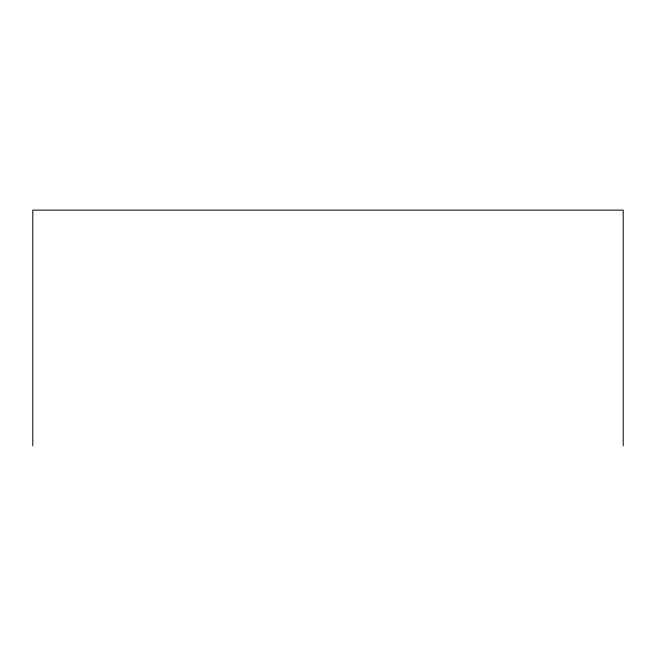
<?xml version="1.0" encoding="UTF-8"?>
<svg xmlns="http://www.w3.org/2000/svg" width="656" height="656" viewBox="0 0 656 656"><rect width="100%" height="100%" fill="white"/><g stroke="black" fill="none" stroke-linecap="round" stroke-linejoin="round"><path stroke-width="0.98" d="M623.2 445.883L623.2 210.117L32.8 210.117L32.8 445.883"/></g></svg>
